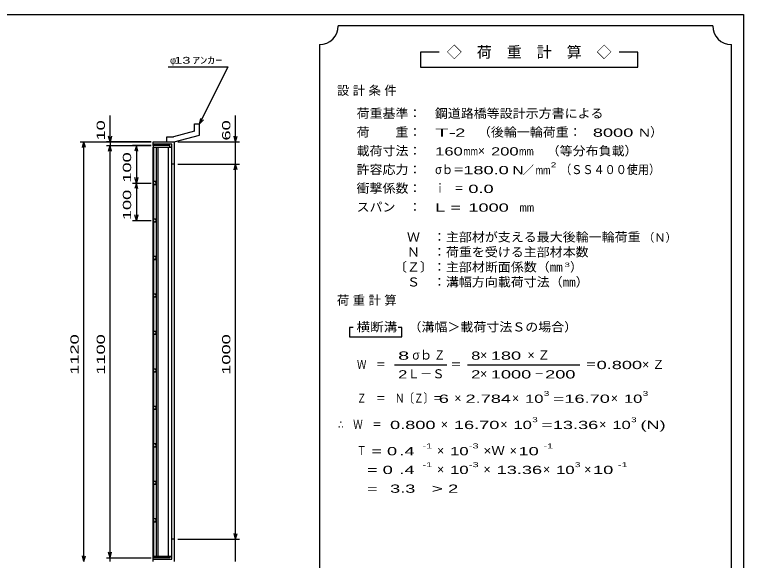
# Model space of a CAD drawing. Units: millimetres, scale not verified. Extents: x -1820 to 1736, y -1282 to 1048.
# Drawn here: x -210 to 1736, y -408 to 1048 of the extents above; entities that cross this region are included whole.
import ezdxf
from ezdxf.enums import TextEntityAlignment as Align

# ---------------------------------------------------------------- set-up
doc = ezdxf.new("R2010")
doc.units = ezdxf.units.MM
doc.header["$LTSCALE"] = 10
for name, color, linetype, lineweight in [('0_2', 150, 'Continuous', 25), ('16', 3, 'Continuous', 25), ('19', 6, 'Continuous', 25), ('22', 2, 'Continuous', 25)]:
    doc.layers.add(name, color=color, linetype=linetype, lineweight=lineweight)
doc.styles.add('ベクトル', font='')
doc.styles.get('ベクトル').set_extended_font_data('ベクトル')

msp = doc.modelspace()

# ---------------------------------------------------------------- linework, layer by layer
at = {"layer": '0_2'}
for p, q in [((-1724, 1048.5), (1736, 1048.5)), ((1736, 1048.5), (1736, -1151.5))]:
    msp.add_line(p, q, dxfattribs=at)
at = {"layer": '16'}
for p, q in [((204, 699), (160, 699)), ((160, 699), (160, 694.5)), ((160, 694.5), (204, 694.5)), ((160, -396.5), (160, 694.5)), ((160, 694.5), (210, 694.5)), ((162, 602.75), (162, 694.5)), ((169, -396.5), (169, 694.5)), ((173, -396.5), (173, 694.5)), ((201, -396.5), (201, 694.5)), ((204, 694.5), (204, 699)), ((210, -396.5), (210, 694.5)), ((162.1, 602.66), (160, 598.97)), ((160, 598.97), (162.15, 595.3)), ((162, 502.75), (162, 595.25)), ((166.35, 602.7), (162.1, 602.66)), ((162.15, 595.3), (166.4, 595.34)), ((168.5, 599), (166.35, 602.7)), ((166.4, 595.34), (168.5, 599.03)), ((162.1, 502.66), (160, 498.97)), ((160, 498.97), (162.15, 495.3)), ((162, 402.75), (162, 495.25)), ((166.35, 502.7), (162.1, 502.66)), ((162.15, 495.3), (166.4, 495.34)), ((168.5, 499), (166.35, 502.7)), ((166.4, 495.34), (168.5, 499.03)), ((162.1, 402.66), (160, 398.97)), ((160, 398.97), (162.15, 395.3)), ((162, 302.75), (162, 395.25)), ((166.35, 402.7), (162.1, 402.66)), ((162.15, 395.3), (166.4, 395.34)), ((168.5, 399), (166.35, 402.7)), ((166.4, 395.34), (168.5, 399.03)), ((162.1, 302.66), (160, 298.97)), ((160, 298.97), (162.15, 295.3)), ((162, 202.75), (162, 295.25)), ((166.35, 302.7), (162.1, 302.66)), ((162.15, 295.3), (166.4, 295.34)), ((168.5, 299), (166.35, 302.7)), ((166.4, 295.34), (168.5, 299.03)), ((162.1, 202.66), (160, 198.97)), ((160, 198.97), (162.15, 195.3)), ((162, 102.75), (162, 195.25)), ((166.35, 202.7), (162.1, 202.66)), ((162.15, 195.3), (166.4, 195.34)), ((168.5, 199), (166.35, 202.7)), ((166.4, 195.34), (168.5, 199.03)), ((162.1, 102.66), (160, 98.97)), ((160, 98.97), (162.15, 95.3)), ((166.35, 102.7), (162.1, 102.66)), ((168.5, 99), (166.35, 102.7)), ((166.4, 95.34), (168.5, 99.03)), ((162, 2.75), (162, 95.25)), ((162.15, 95.3), (166.4, 95.34)), ((162.1, 2.66), (160, -1.03)), ((166.35, 2.7), (162.1, 2.66)), ((168.5, -1), (166.35, 2.7)), ((160, -1.03), (162.15, -4.7)), ((162, -97.25), (162, -4.75)), ((162.15, -4.7), (166.4, -4.66)), ((166.4, -4.66), (168.5, -0.97)), ((166.35, -97.3), (162.1, -97.34)), ((168.5, -101), (166.35, -97.3)), ((162.1, -97.34), (160, -101.03)), ((160, -101.03), (162.15, -104.7)), ((162, -197.25), (162, -104.75)), ((162.15, -104.7), (166.4, -104.66)), ((166.4, -104.66), (168.5, -100.97)), ((162.1, -197.34), (160, -201.03)), ((160, -201.03), (162.15, -204.7)), ((162, -297.25), (162, -204.75)), ((166.35, -197.3), (162.1, -197.34)), ((162.15, -204.7), (166.4, -204.66)), ((168.5, -201), (166.35, -197.3)), ((166.4, -204.66), (168.5, -200.97)), ((162.1, -297.34), (160, -301.03)), ((160, -301.03), (162.15, -304.7)), ((162, -396.5), (162, -304.75)), ((166.35, -297.3), (162.1, -297.34)), ((162.15, -304.7), (166.4, -304.66)), ((168.5, -301), (166.35, -297.3)), ((166.4, -304.66), (168.5, -300.97)), ((160, -396.5), (204, -396.5)), ((160, -401), (160, -396.5)), ((160, -396.5), (210, -396.5)), ((204, -401), (160, -401)), ((204, -396.5), (204, -401))]:
    msp.add_line(p, q, dxfattribs=at)
at = {"layer": '19'}
for p, q in [((270.61, 757.12), (283.61, 757.12)), ((270.61, 737.1), (270.61, 757.12)), ((283.61, 727.12), (283.61, 757.12)), ((195.99, 722.01), (214.28, 722.01)), ((195.99, 709.01), (195.99, 722.01)), ((270.61, 737.1), (214.28, 722.01)), ((216, 709), (283.61, 727.12)), ((160, 699), (160, 709)), ((160, 709), (216, 709)), ((210, 703), (160, 703)), ((196, 709), (216, 709)), ((210, -405), (210, 703)), ((216, 709), (216, -411)), ((216, 649), (210, 649)), ((216, -351), (210, -351)), ((160, -411), (160, -401)), ((160, -405), (210, -405))]:
    msp.add_line(p, q, dxfattribs=at)
at = {"layer": '22', "color": 4}
for p, q in [((1654, 1018.5), (654, 1018.5)), ((604, 968.5), (604, -581.5)), ((1704, -581.5), (1704, 968.5)), ((924, 948.5), (874, 948.5)), ((874, 948.5), (874, 908.5)), ((1454, 948.5), (1404, 948.5)), ((1454, 908.5), (1454, 948.5)), ((200, 909), (360, 909)), ((284, 757), (360, 909)), ((874, 908.5), (1454, 908.5)), ((45, 709), (45, 779)), ((380, 709), (380, 779)), ((284, 757), (287, 771.6)), ((284, 757), (294, 768)), ((45, 709), (41, 724)), ((49, 724), (45, 709)), ((380, 709), (376, 724)), ((380, 709), (384, 724)), ((-35, 709), (155, 709)), ((-29, 694), (-25, 709)), ((-21, 694), (-25, 709)), ((-25, -411), (-25, 709)), ((155, 709), (35, 709)), ((45, 709), (45, 699)), ((226, 709), (390, 709)), ((380, 649), (380, 709)), ((35, 699), (155, 699)), ((41, 684), (45, 699)), ((49, 684), (45, 699)), ((45, -401), (45, 699)), ((155, 699), (105, 699)), ((115, 699), (111, 684)), ((119, 684), (115, 699)), ((115, 699), (115, 599)), ((226, 649), (390, 649)), ((376, 634), (380, 649)), ((384, 634), (380, 649)), ((380, -351), (380, 649)), ((115, 599), (111, 614)), ((119, 614), (115, 599)), ((105, 599), (155, 599)), ((115, 599), (111, 584)), ((119, 584), (115, 599)), ((115, 599), (115, 499)), ((115, 499), (111, 514)), ((119, 514), (115, 499)), ((105, 499), (155, 499)), ((694, 213.5), (684, 213.5)), ((684, 213.5), (684, 188.5)), ((824, 213.5), (814, 213.5)), ((824, 188.5), (824, 213.5)), ((684, 188.5), (824, 188.5)), ((804, 113.5), (944, 113.5)), ((999, 113.5), (1299, 113.5)), ((380, -351), (376, -336)), ((380, -351), (384, -336)), ((226, -351), (390, -351)), ((380, -411), (380, -351)), ((45, -401), (41, -386)), ((45, -401), (49, -386)), ((-25, -411), (-29, -396)), ((-25, -411), (-21, -396)), ((35, -401), (155, -401)), ((45, -411), (45, -401))]:
    msp.add_line(p, q, dxfattribs=at)
for centre, start, end in [((604, 1018.5), 270, 0), ((1704, 1018.5), 180, 270)]:
    msp.add_arc(centre, 50, start, end, dxfattribs=at)

# ---------------------------------------------------------------- texts
at = {"layer": '22', "style": 'ベクトル'}
for s, height, p in [('◇\u3000荷\u3000重\u3000計\u3000算\u3000◇', 29.33, (944, 948.5)), ('φ', 18.33, (205, 926.5)), ('）', 24.19, (1487, 735)), ('×', 24.19, (1027, 685)), ('／', 21.99, (1146.5, 633.5)), ('（Ｎ）', 21.99, (1468, 453.5)), ('）', 24.19, (1273, 375)), ('σｂ', 24.19, (852, 140)), ('×', 24.19, (1033, 140)), ('Ｌ－Ｓ', 24.19, (839, 90)), ('×', 24.19, (1033, 90)), ('×', 24.19, (964, 25)), ('×', 24.19, (1118, 25)), ('×', 24.19, (1382, 25)), ('×', 24.19, (928, -45)), ('×', 24.19, (1087, -45)), ('×', 24.19, (1351, -45)), ('×', 24.19, (918, -115)), ('×', 24.19, (1112, -115)), ('×', 24.19, (918, -165)), ('×', 24.19, (1042, -165)), ('×', 24.19, (1201, -165)), ('×', 24.19, (1311, -165))]:
    msp.add_text(s, height=height, dxfattribs=at).set_placement(p, align=Align.MIDDLE_LEFT)
for s, height, width, p in [(' 13 ', 18.33, 1.6, (205, 926.5)), ('ｱﾝｶｰ', 18.33, 1.6, (265, 926.5)), ('荷重基準：\u3000', 24.19, 1.05, (703, 785)), ('鋼道路橋等設計示方書による', 24.19, 1.05, (912, 785)), ('荷\u3000\u3000重：\u3000', 24.19, 1.05, (703, 735)), ('T-', 21.99, 2, (913, 733.5)), (' 2 ', 21.99, 1.65, (953, 733.5)), ('（後輪一輪荷重：', 24.19, 1.05, (1027, 735)), ('  8000', 21.99, 1.65, (1307, 733.5)), ('N', 21.99, 1.4, (1457, 733.5)), ('載荷寸法：\u3000', 24.19, 1.05, (703, 685)), ('\u3000（等分布負載）', 24.19, 1.05, (1176, 685)), ('160', 21.99, 1.5, (913, 683.5)), ('mm', 21.99, 0.8, (988, 683.5)), ('200', 21.99, 1.5, (1062, 683.5)), ('mm', 21.99, 0.8, (1137, 683.5)), ('許容応力：\u3000', 24.19, 1.05, (703, 635)), ('σｂ＝', 24.19, 0.9, (913, 635)), ('180.0', 21.99, 1.65, (988, 633.5)), ('N', 21.99, 1.4, (1119, 633.5)), ('2', 13.2, 1.5, (1221.5, 647.5)), ('（ＳＳ４００使用）', 24.19, 0.9, (1246.5, 635)), ('mm', 21.99, 0.8, (1181.5, 633.5)), ('衝撃係数：\u3000', 24.19, 1.05, (703, 585)), ('ｉ\u3000＝', 24.19, 0.75, (913, 585)), (' 0.0', 21.99, 1.65, (988, 583.5)), ('スパン\u3000：\u3000', 24.19, 1.05, (703, 535)), ('L =', 21.99, 1.65, (913, 533.5)), (' 1000 ', 21.99, 1.65, (988, 533.5)), ('mm', 21.99, 0.8, (1138, 533.5)), ('\u3000Ｗ\u3000：主部材が支える最大後輪一輪荷重', 24.19, 1.05, (803, 455)), ('\u3000Ｎ\u3000：荷重を受ける主部材本数', 24.19, 1.05, (803, 415)), ('〔Ｚ〕：主部材断面係数（㎜', 24.19, 1.05, (803, 375)), ('3', 11, 1.8, (1258, 381)), ('\u3000Ｓ\u3000：溝幅方向載荷寸法（㎜）', 24.19, 1.05, (803, 335)), ('横断溝', 24.19, 1.1, (703, 215)), ('\u3000（溝幅＞載荷寸法Ｓの場合）', 24.19, 1.05, (807, 215)), ('8', 21.99, 1.8, (814, 138.5)), ('Ｚ', 24.19, 0.9, (910, 140)), ('8', 21.99, 1.5, (1009, 138.5)), (' 180 ', 21.99, 1.65, (1048, 138.5)), ('Ｗ\u3000＝', 24.19, 0.75, (704, 115)), ('＝', 24.19, 0.9, (954, 115)), ('＝', 24.19, 0.9, (1314, 115)), ('0.800', 21.99, 1.65, (1344, 113.5)), ('2', 21.99, 1.5, (814, 88.5)), ('2', 21.99, 1.5, (1009, 88.5)), (' 1000 ', 21.99, 1.65, (1048, 88.5)), (' 200 ', 21.99, 1.65, (1193, 88.5)), ('－', 24.19, 0.75, (1178, 90)), ('Ｚ\u3000＝\u3000Ｎ〔Ｚ〕＝', 24.19, 0.75, (704, 25)), ('3', 13.2, 1.5, (1203, 37.5)), ('3', 13.2, 1.5, (1467, 37.5)), (' 6 ', 21.99, 1.65, (909, 23.5)), ('2.784', 21.99, 1.65, (994, 23.5)), ('10', 21.99, 1.5, (1153, 23.5)), ('=', 21.99, 1.7, (1228, 23.5)), ('16.70', 21.99, 1.65, (1258, 23.5)), ('10', 21.99, 1.5, (1417, 23.5)), ('∴\u3000Ｗ\u3000＝', 24.19, 0.75, (654, -45)), (' 0.800', 21.99, 1.65, (779, -46.5)), ('16.70', 21.99, 1.65, (963, -46.5)), ('10', 21.99, 1.5, (1122, -46.5)), ('3', 13.2, 1.5, (1172, -32.5)), ('13.36', 21.99, 1.65, (1227, -46.5)), ('10', 21.99, 1.5, (1386, -46.5)), ('3', 13.2, 1.5, (1436, -32.5)), ('(N)', 21.99, 1.65, (1461, -46.5)), ('=', 21.99, 1.7, (1197, -46.5)), ('-1', 13.2, 1.65, (879, -102.5)), ('-3', 13.2, 1.65, (1003, -102.5)), ('-1', 13.2, 1.65, (1202, -102.5)), ('Ｔ', 24.19, 0.75, (704, -115)), (' = 0', 21.99, 1.65, (729, -116.5)), (' .4 ', 21.99, 1.65, (804, -116.5)), ('10', 21.99, 1.5, (953, -116.5)), ('×Ｗ', 24.19, 1.1, (1042, -115)), (' 10 ', 21.99, 1.65, (1122, -116.5)), ('  = 0', 21.99, 1.65, (704, -166.5)), (' .4 ', 21.99, 1.65, (804, -166.5)), ('-1', 13.2, 1.65, (879, -152.5)), ('10', 21.99, 1.5, (953, -166.5)), ('-3', 13.2, 1.65, (1003, -152.5)), ('13.36', 21.99, 1.65, (1077, -166.5)), ('10', 21.99, 1.5, (1236, -166.5)), ('3', 13.2, 1.5, (1286, -152.5)), (' 10 ', 21.99, 1.65, (1321, -166.5)), ('-1', 13.2, 1.65, (1401, -152.5)), ('  =', 21.99, 1.65, (704, -216.5)), (' 3.3', 21.99, 1.65, (779, -216.5)), ('>', 21.99, 1.7, (904, -216.5)), (' 2 ', 21.99, 1.65, (934, -216.5))]:
    msp.add_text(s, height=height, dxfattribs=dict(at, width=width)).set_placement(p, align=Align.MIDDLE_LEFT)
at = {"layer": '22', "style": 'ベクトル', "width": 1.65}
for s, p in [(' 10 ', (20, 699)), (' 60 ', (355, 699)), (' 100 ', (90, 586.5)), (' 100 ', (90, 486.5)), (' 1120 ', (-50, 74)), (' 1100 ', (20, 74)), (' 1000 ', (355, 74))]:
    msp.add_text(s, height=21.99, rotation=90, dxfattribs=at).set_placement(p, align=Align.MIDDLE_LEFT)
at = {"layer": '22', "char_height": 24.19, "attachment_point": 4, "style": 'ベクトル'}
for s, insert in [('\\T1.28;設計条件', (650.5, 845)), ('\\T1.28;荷重計算', (650.5, 285)), ('\\T1.42;×Ｚ', (1159.5, 140)), ('\\T1.42;×Ｚ', (1465.5, 115))]:
    msp.add_mtext(s, dxfattribs=dict(at, insert=insert))

doc.saveas('drawing.dxf')
